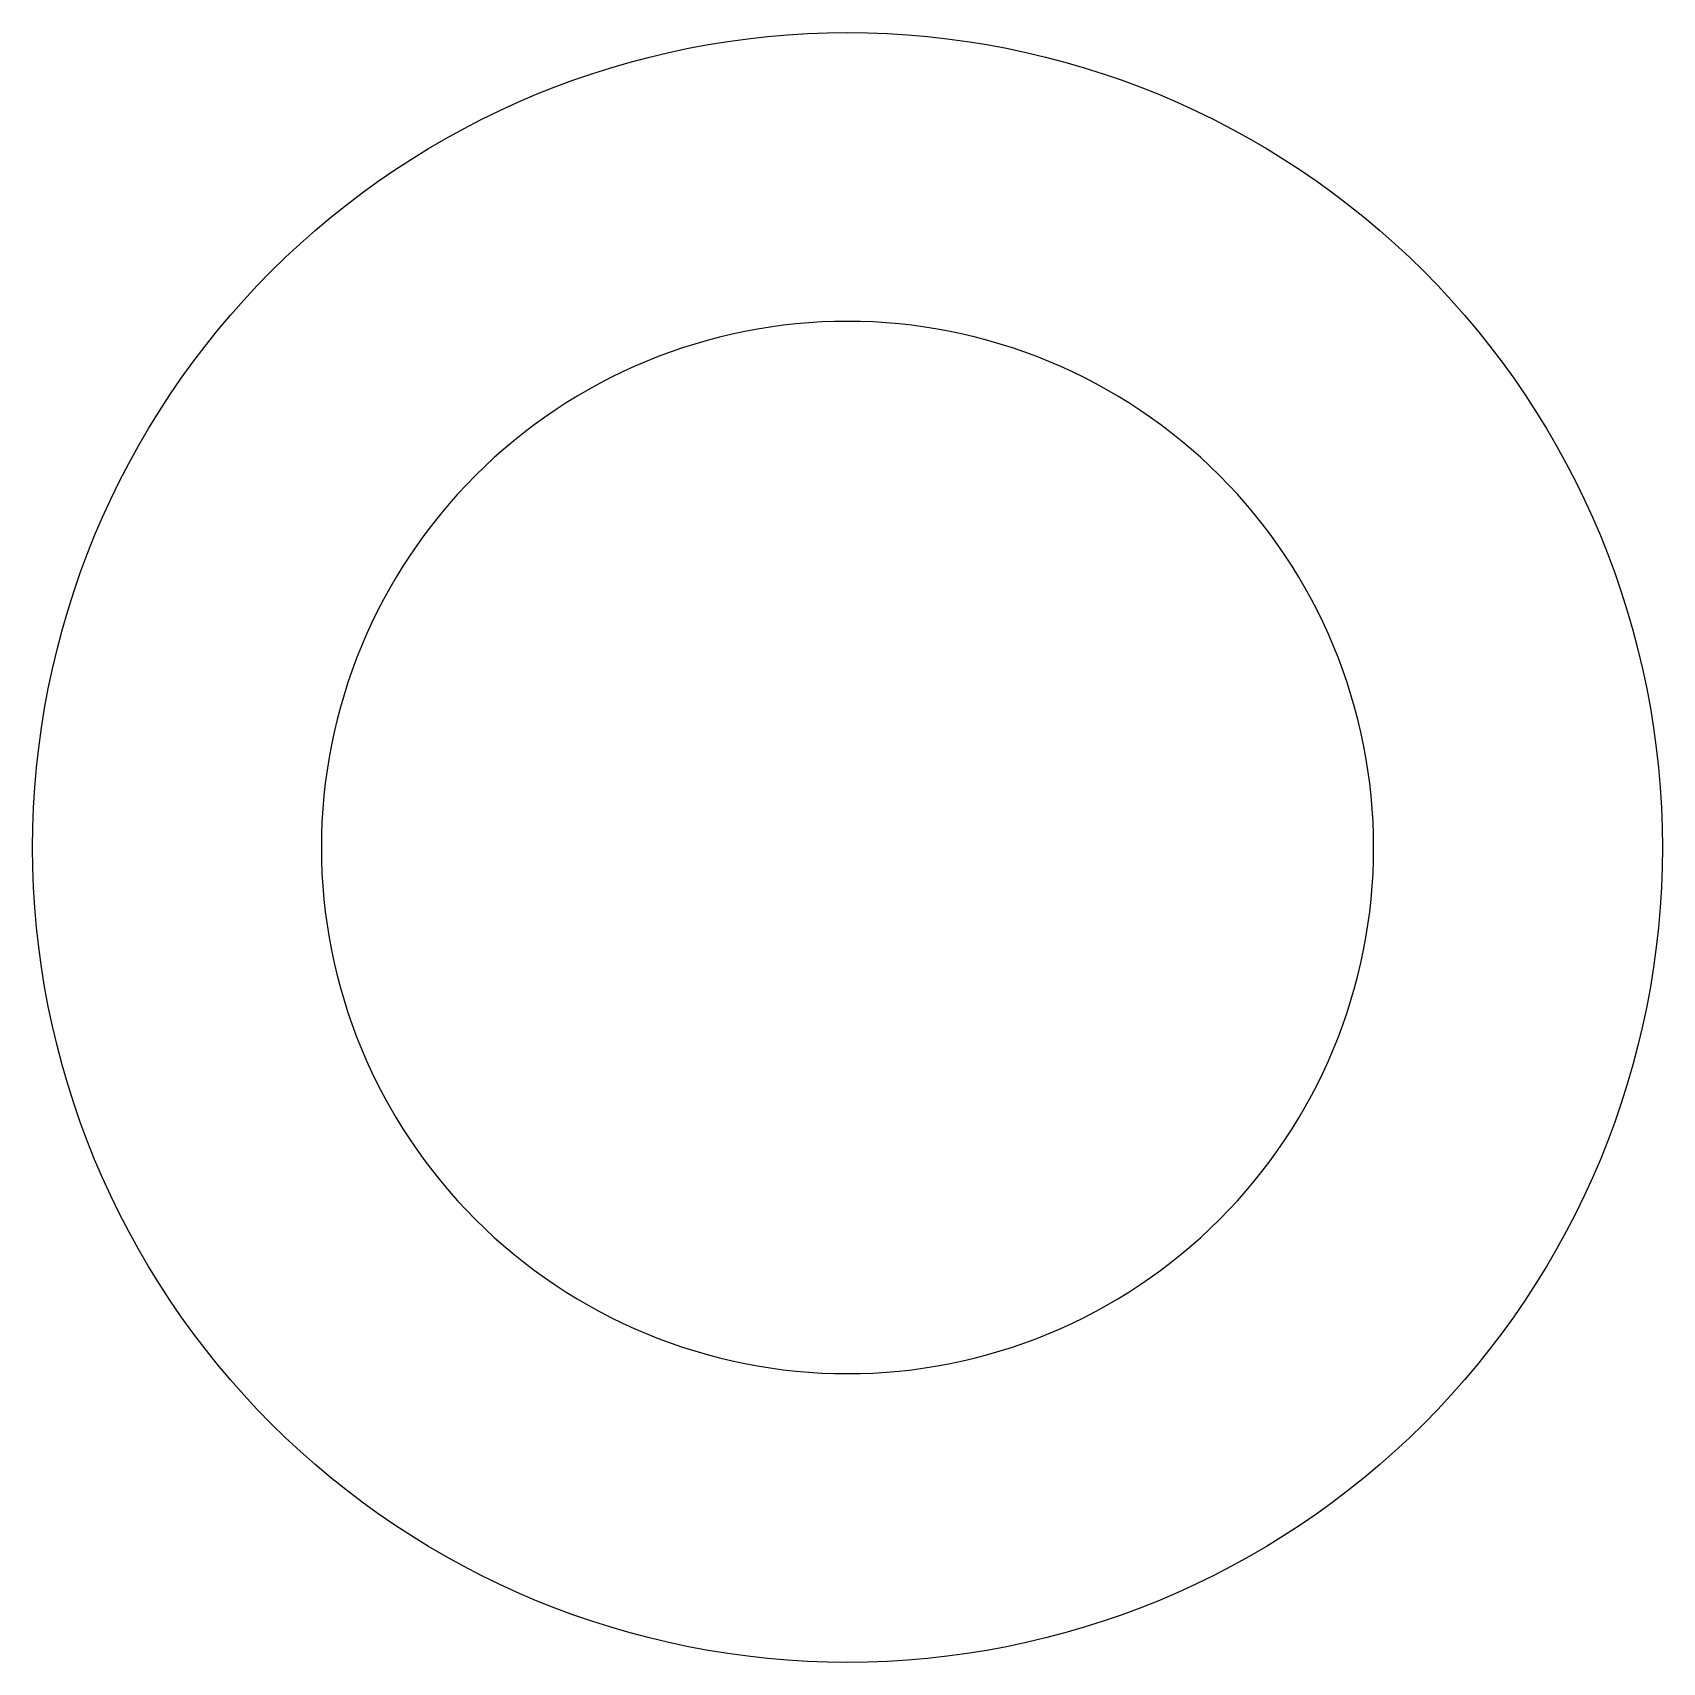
# Model space of a CAD drawing. Header units: millimetres. Extents: x -80.12 to -73.78, y -5.24 to 1.11.
import ezdxf

# ---------------------------------------------------------------- set-up
doc = ezdxf.new("R2010")
doc.units = ezdxf.units.MM

msp = doc.modelspace()

# ---------------------------------------------------------------- linework, layer by layer
for points in [[(-73.776, -2.1419), (-73.7788, -2.2198), (-73.7836, -2.2976), (-73.7903, -2.3752), (-73.7989, -2.4527), (-73.8094, -2.5299), (-73.8217, -2.6068), (-73.836, -2.6834), (-73.8521, -2.7596), (-73.8702, -2.8355), (-73.89, -2.9108), (-73.9117, -2.9857), (-73.9352, -3.0599), (-73.9606, -3.1336), (-73.9877, -3.2067), (-74.0167, -3.279), (-74.0474, -3.3506), (-74.0798, -3.4215), (-74.114, -3.4915), (-74.1499, -3.5607), (-74.1875, -3.629), (-74.2267, -3.6963), (-74.2676, -3.7626), (-74.3101, -3.8279), (-74.3542, -3.8922), (-74.3998, -3.9553), (-74.447, -4.0174), (-74.4957, -4.0782), (-74.5459, -4.1378), (-74.5975, -4.1962), (-74.6505, -4.2533), (-74.7049, -4.3091), (-74.7607, -4.3635), (-74.8178, -4.4165), (-74.8762, -4.4681), (-74.9358, -4.5183), (-74.9966, -4.567), (-75.0587, -4.6142), (-75.1218, -4.6598), (-75.1861, -4.7039), (-75.2514, -4.7464), (-75.3177, -4.7873), (-75.385, -4.8265), (-75.4533, -4.8641), (-75.5225, -4.9), (-75.5925, -4.9342), (-75.6634, -4.9666), (-75.735, -4.9973), (-75.8073, -5.0263), (-75.8804, -5.0534), (-75.9541, -5.0788), (-76.0283, -5.1023), (-76.1032, -5.124), (-76.1785, -5.1438), (-76.2544, -5.1619), (-76.3306, -5.178), (-76.4072, -5.1923), (-76.4841, -5.2046), (-76.5613, -5.2151), (-76.6388, -5.2237), (-76.7164, -5.2304), (-76.7942, -5.2352), (-76.8721, -5.238), (-76.95, -5.239), (-77.0279, -5.238), (-77.1058, -5.2352), (-77.1836, -5.2304), (-77.2612, -5.2237), (-77.3387, -5.2151), (-77.4159, -5.2046), (-77.4928, -5.1923), (-77.5694, -5.178), (-77.6456, -5.1619), (-77.7215, -5.1438), (-77.7968, -5.124), (-77.8717, -5.1023), (-77.9459, -5.0788), (-78.0196, -5.0534), (-78.0927, -5.0263), (-78.165, -4.9973), (-78.2366, -4.9666), (-78.3075, -4.9342), (-78.3775, -4.9), (-78.4467, -4.8641), (-78.515, -4.8265), (-78.5823, -4.7873), (-78.6486, -4.7464), (-78.7139, -4.7039), (-78.7782, -4.6598), (-78.8413, -4.6142), (-78.9034, -4.567), (-78.9642, -4.5183), (-79.0238, -4.4681), (-79.0822, -4.4165), (-79.1393, -4.3635), (-79.1951, -4.3091), (-79.2495, -4.2533), (-79.3025, -4.1962), (-79.3541, -4.1378), (-79.4043, -4.0782), (-79.453, -4.0174), (-79.5002, -3.9553), (-79.5458, -3.8922), (-79.5899, -3.8279), (-79.6324, -3.7626), (-79.6733, -3.6963), (-79.7125, -3.629), (-79.7501, -3.5607), (-79.786, -3.4915), (-79.8202, -3.4215), (-79.8526, -3.3506), (-79.8833, -3.279), (-79.9123, -3.2067), (-79.9394, -3.1336), (-79.9648, -3.0599), (-79.9883, -2.9857), (-80.01, -2.9108), (-80.0298, -2.8355), (-80.0479, -2.7596), (-80.064, -2.6834), (-80.0783, -2.6068), (-80.0906, -2.5299), (-80.1011, -2.4527), (-80.1097, -2.3752), (-80.1164, -2.2976), (-80.1212, -2.2198), (-80.124, -2.1419), (-80.125, -2.064), (-80.124, -1.9861), (-80.1212, -1.9082), (-80.1164, -1.8304), (-80.1097, -1.7528), (-80.1011, -1.6753), (-80.0906, -1.5981), (-80.0783, -1.5212), (-80.064, -1.4446), (-80.0479, -1.3684), (-80.0298, -1.2925), (-80.01, -1.2172), (-79.9883, -1.1423), (-79.9648, -1.0681), (-79.9394, -0.9944), (-79.9123, -0.9213), (-79.8833, -0.849), (-79.8526, -0.7774), (-79.8202, -0.7065), (-79.786, -0.6365), (-79.7501, -0.5673), (-79.7125, -0.499), (-79.6733, -0.4317), (-79.6324, -0.3654), (-79.5899, -0.3001), (-79.5458, -0.2358), (-79.5002, -0.1727), (-79.453, -0.1106), (-79.4043, -0.0498), (-79.3541, 0.0098), (-79.3025, 0.0682), (-79.2495, 0.1253), (-79.1951, 0.1811), (-79.1393, 0.2355), (-79.0822, 0.2885), (-79.0238, 0.3401), (-78.9642, 0.3903), (-78.9034, 0.439), (-78.8413, 0.4862), (-78.7782, 0.5318), (-78.7139, 0.5759), (-78.6486, 0.6184), (-78.5823, 0.6593), (-78.515, 0.6985), (-78.4467, 0.7361), (-78.3775, 0.772), (-78.3075, 0.8062), (-78.2366, 0.8386), (-78.165, 0.8693), (-78.0927, 0.8983), (-78.0196, 0.9254), (-77.9459, 0.9508), (-77.8717, 0.9743), (-77.7968, 0.996), (-77.7215, 1.0158), (-77.6456, 1.0339), (-77.5694, 1.05), (-77.4928, 1.0643), (-77.4159, 1.0766), (-77.3387, 1.0871), (-77.2612, 1.0957), (-77.1836, 1.1024), (-77.1058, 1.1072), (-77.0279, 1.11), (-76.95, 1.111), (-76.8721, 1.11), (-76.7942, 1.1072), (-76.7164, 1.1024), (-76.6388, 1.0957), (-76.5613, 1.0871), (-76.4841, 1.0766), (-76.4072, 1.0643), (-76.3306, 1.05), (-76.2544, 1.0339), (-76.1785, 1.0158), (-76.1032, 0.996), (-76.0283, 0.9743), (-75.9541, 0.9508), (-75.8804, 0.9254), (-75.8073, 0.8983), (-75.735, 0.8693), (-75.6634, 0.8386), (-75.5925, 0.8062), (-75.5225, 0.772), (-75.4533, 0.7361), (-75.385, 0.6985), (-75.3177, 0.6593), (-75.2514, 0.6184), (-75.1861, 0.5759), (-75.1218, 0.5318), (-75.0587, 0.4862), (-74.9966, 0.439), (-74.9358, 0.3903), (-74.8762, 0.3401), (-74.8178, 0.2885), (-74.7607, 0.2355), (-74.7049, 0.1811), (-74.6505, 0.1253), (-74.5975, 0.0682), (-74.5459, 0.0098), (-74.4957, -0.0498), (-74.447, -0.1106), (-74.3998, -0.1727), (-74.3542, -0.2358), (-74.3101, -0.3001), (-74.2676, -0.3654), (-74.2267, -0.4317), (-74.1875, -0.499), (-74.1499, -0.5673), (-74.114, -0.6365), (-74.0798, -0.7065), (-74.0474, -0.7774), (-74.0167, -0.849), (-73.9877, -0.9213), (-73.9606, -0.9944), (-73.9352, -1.0681), (-73.9117, -1.1423), (-73.89, -1.2172), (-73.8702, -1.2925), (-73.8521, -1.3684), (-73.836, -1.4446), (-73.8217, -1.5212), (-73.8094, -1.5981), (-73.7989, -1.6753), (-73.7903, -1.7528), (-73.7836, -1.8304), (-73.7788, -1.9082), (-73.776, -1.9861), (-73.775, -2.064)], [(-74.9006, -2.0137), (-74.9025, -1.9634), (-74.9056, -1.9132), (-74.9099, -1.8631), (-74.9154, -1.8131), (-74.9222, -1.7632), (-74.9302, -1.7135), (-74.9394, -1.6641), (-74.9498, -1.6148), (-74.9614, -1.5659), (-74.9743, -1.5172), (-74.9883, -1.4689), (-75.0035, -1.421), (-75.0198, -1.3734), (-75.0374, -1.3262), (-75.056, -1.2795), (-75.0759, -1.2333), (-75.0968, -1.1875), (-75.1189, -1.1423), (-75.1421, -1.0976), (-75.1663, -1.0536), (-75.1917, -1.0101), (-75.2181, -0.9673), (-75.2455, -0.9251), (-75.274, -0.8836), (-75.3034, -0.8428), (-75.3339, -0.8028), (-75.3653, -0.7635), (-75.3977, -0.725), (-75.4311, -0.6873), (-75.4653, -0.6504), (-75.5004, -0.6144), (-75.5364, -0.5793), (-75.5733, -0.5451), (-75.611, -0.5117), (-75.6495, -0.4793), (-75.6888, -0.4479), (-75.7288, -0.4174), (-75.7696, -0.388), (-75.8111, -0.3595), (-75.8533, -0.3321), (-75.8961, -0.3057), (-75.9396, -0.2803), (-75.9836, -0.2561), (-76.0283, -0.2329), (-76.0735, -0.2108), (-76.1193, -0.1899), (-76.1655, -0.17), (-76.2122, -0.1514), (-76.2594, -0.1338), (-76.307, -0.1175), (-76.3549, -0.1023), (-76.4032, -0.0883), (-76.4519, -0.0754), (-76.5008, -0.0638), (-76.5501, -0.0534), (-76.5995, -0.0442), (-76.6492, -0.0362), (-76.6991, -0.0294), (-76.7491, -0.0239), (-76.7992, -0.0196), (-76.8494, -0.0165), (-76.8997, -0.0146), (-76.95, -0.014), (-77.0003, -0.0146), (-77.0506, -0.0165), (-77.1008, -0.0196), (-77.1509, -0.0239), (-77.2009, -0.0294), (-77.2508, -0.0362), (-77.3005, -0.0442), (-77.3499, -0.0534), (-77.3992, -0.0638), (-77.4481, -0.0754), (-77.4968, -0.0883), (-77.5451, -0.1023), (-77.593, -0.1175), (-77.6406, -0.1338), (-77.6878, -0.1514), (-77.7345, -0.17), (-77.7807, -0.1899), (-77.8265, -0.2108), (-77.8717, -0.2329), (-77.9164, -0.2561), (-77.9604, -0.2803), (-78.0039, -0.3057), (-78.0467, -0.3321), (-78.0889, -0.3595), (-78.1304, -0.388), (-78.1712, -0.4174), (-78.2112, -0.4479), (-78.2505, -0.4793), (-78.289, -0.5117), (-78.3267, -0.5451), (-78.3636, -0.5793), (-78.3996, -0.6144), (-78.4347, -0.6504), (-78.4689, -0.6873), (-78.5023, -0.725), (-78.5347, -0.7635), (-78.5661, -0.8028), (-78.5966, -0.8428), (-78.626, -0.8836), (-78.6545, -0.9251), (-78.6819, -0.9673), (-78.7083, -1.0101), (-78.7337, -1.0536), (-78.7579, -1.0976), (-78.7811, -1.1423), (-78.8032, -1.1875), (-78.8241, -1.2333), (-78.844, -1.2795), (-78.8626, -1.3262), (-78.8802, -1.3734), (-78.8965, -1.421), (-78.9117, -1.4689), (-78.9257, -1.5172), (-78.9386, -1.5659), (-78.9502, -1.6148), (-78.9606, -1.6641), (-78.9698, -1.7135), (-78.9778, -1.7632), (-78.9846, -1.8131), (-78.9901, -1.8631), (-78.9944, -1.9132), (-78.9975, -1.9634), (-78.9994, -2.0137), (-79, -2.064), (-78.9994, -2.1143), (-78.9975, -2.1646), (-78.9944, -2.2148), (-78.9901, -2.2649), (-78.9846, -2.3149), (-78.9778, -2.3648), (-78.9698, -2.4145), (-78.9606, -2.4639), (-78.9502, -2.5132), (-78.9386, -2.5621), (-78.9257, -2.6108), (-78.9117, -2.6591), (-78.8965, -2.707), (-78.8802, -2.7546), (-78.8626, -2.8018), (-78.844, -2.8485), (-78.8241, -2.8947), (-78.8032, -2.9405), (-78.7811, -2.9857), (-78.7579, -3.0304), (-78.7337, -3.0744), (-78.7083, -3.1179), (-78.6819, -3.1607), (-78.6545, -3.2029), (-78.626, -3.2444), (-78.5966, -3.2852), (-78.5661, -3.3252), (-78.5347, -3.3645), (-78.5023, -3.403), (-78.4689, -3.4407), (-78.4347, -3.4776), (-78.3996, -3.5136), (-78.3636, -3.5487), (-78.3267, -3.5829), (-78.289, -3.6163), (-78.2505, -3.6487), (-78.2112, -3.6801), (-78.1712, -3.7106), (-78.1304, -3.74), (-78.0889, -3.7685), (-78.0467, -3.7959), (-78.0039, -3.8223), (-77.9604, -3.8477), (-77.9164, -3.8719), (-77.8717, -3.8951), (-77.8265, -3.9172), (-77.7807, -3.9381), (-77.7345, -3.958), (-77.6878, -3.9766), (-77.6406, -3.9942), (-77.593, -4.0105), (-77.5451, -4.0257), (-77.4968, -4.0397), (-77.4481, -4.0526), (-77.3992, -4.0642), (-77.3499, -4.0746), (-77.3005, -4.0838), (-77.2508, -4.0918), (-77.2009, -4.0986), (-77.1509, -4.1041), (-77.1008, -4.1084), (-77.0506, -4.1115), (-77.0003, -4.1134), (-76.95, -4.114), (-76.8997, -4.1134), (-76.8494, -4.1115), (-76.7992, -4.1084), (-76.7491, -4.1041), (-76.6991, -4.0986), (-76.6492, -4.0918), (-76.5995, -4.0838), (-76.5501, -4.0746), (-76.5008, -4.0642), (-76.4519, -4.0526), (-76.4032, -4.0397), (-76.3549, -4.0257), (-76.307, -4.0105), (-76.2594, -3.9942), (-76.2122, -3.9766), (-76.1655, -3.958), (-76.1193, -3.9381), (-76.0735, -3.9172), (-76.0283, -3.8951), (-75.9836, -3.8719), (-75.9396, -3.8477), (-75.8961, -3.8223), (-75.8533, -3.7959), (-75.8111, -3.7685), (-75.7696, -3.74), (-75.7288, -3.7106), (-75.6888, -3.6801), (-75.6495, -3.6487), (-75.611, -3.6163), (-75.5733, -3.5829), (-75.5364, -3.5487), (-75.5004, -3.5136), (-75.4653, -3.4776), (-75.4311, -3.4407), (-75.3977, -3.403), (-75.3653, -3.3645), (-75.3339, -3.3252), (-75.3034, -3.2852), (-75.274, -3.2444), (-75.2455, -3.2029), (-75.2181, -3.1607), (-75.1917, -3.1179), (-75.1663, -3.0744), (-75.1421, -3.0304), (-75.1189, -2.9857), (-75.0968, -2.9405), (-75.0759, -2.8947), (-75.056, -2.8485), (-75.0374, -2.8018), (-75.0198, -2.7546), (-75.0035, -2.707), (-74.9883, -2.6591), (-74.9743, -2.6108), (-74.9614, -2.5621), (-74.9498, -2.5132), (-74.9394, -2.4639), (-74.9302, -2.4145), (-74.9222, -2.3648), (-74.9154, -2.3149), (-74.9099, -2.2649), (-74.9056, -2.2148), (-74.9025, -2.1646), (-74.9006, -2.1143), (-74.9, -2.064)]]:
    msp.add_lwpolyline(points, close=True)

doc.saveas('drawing.dxf')
